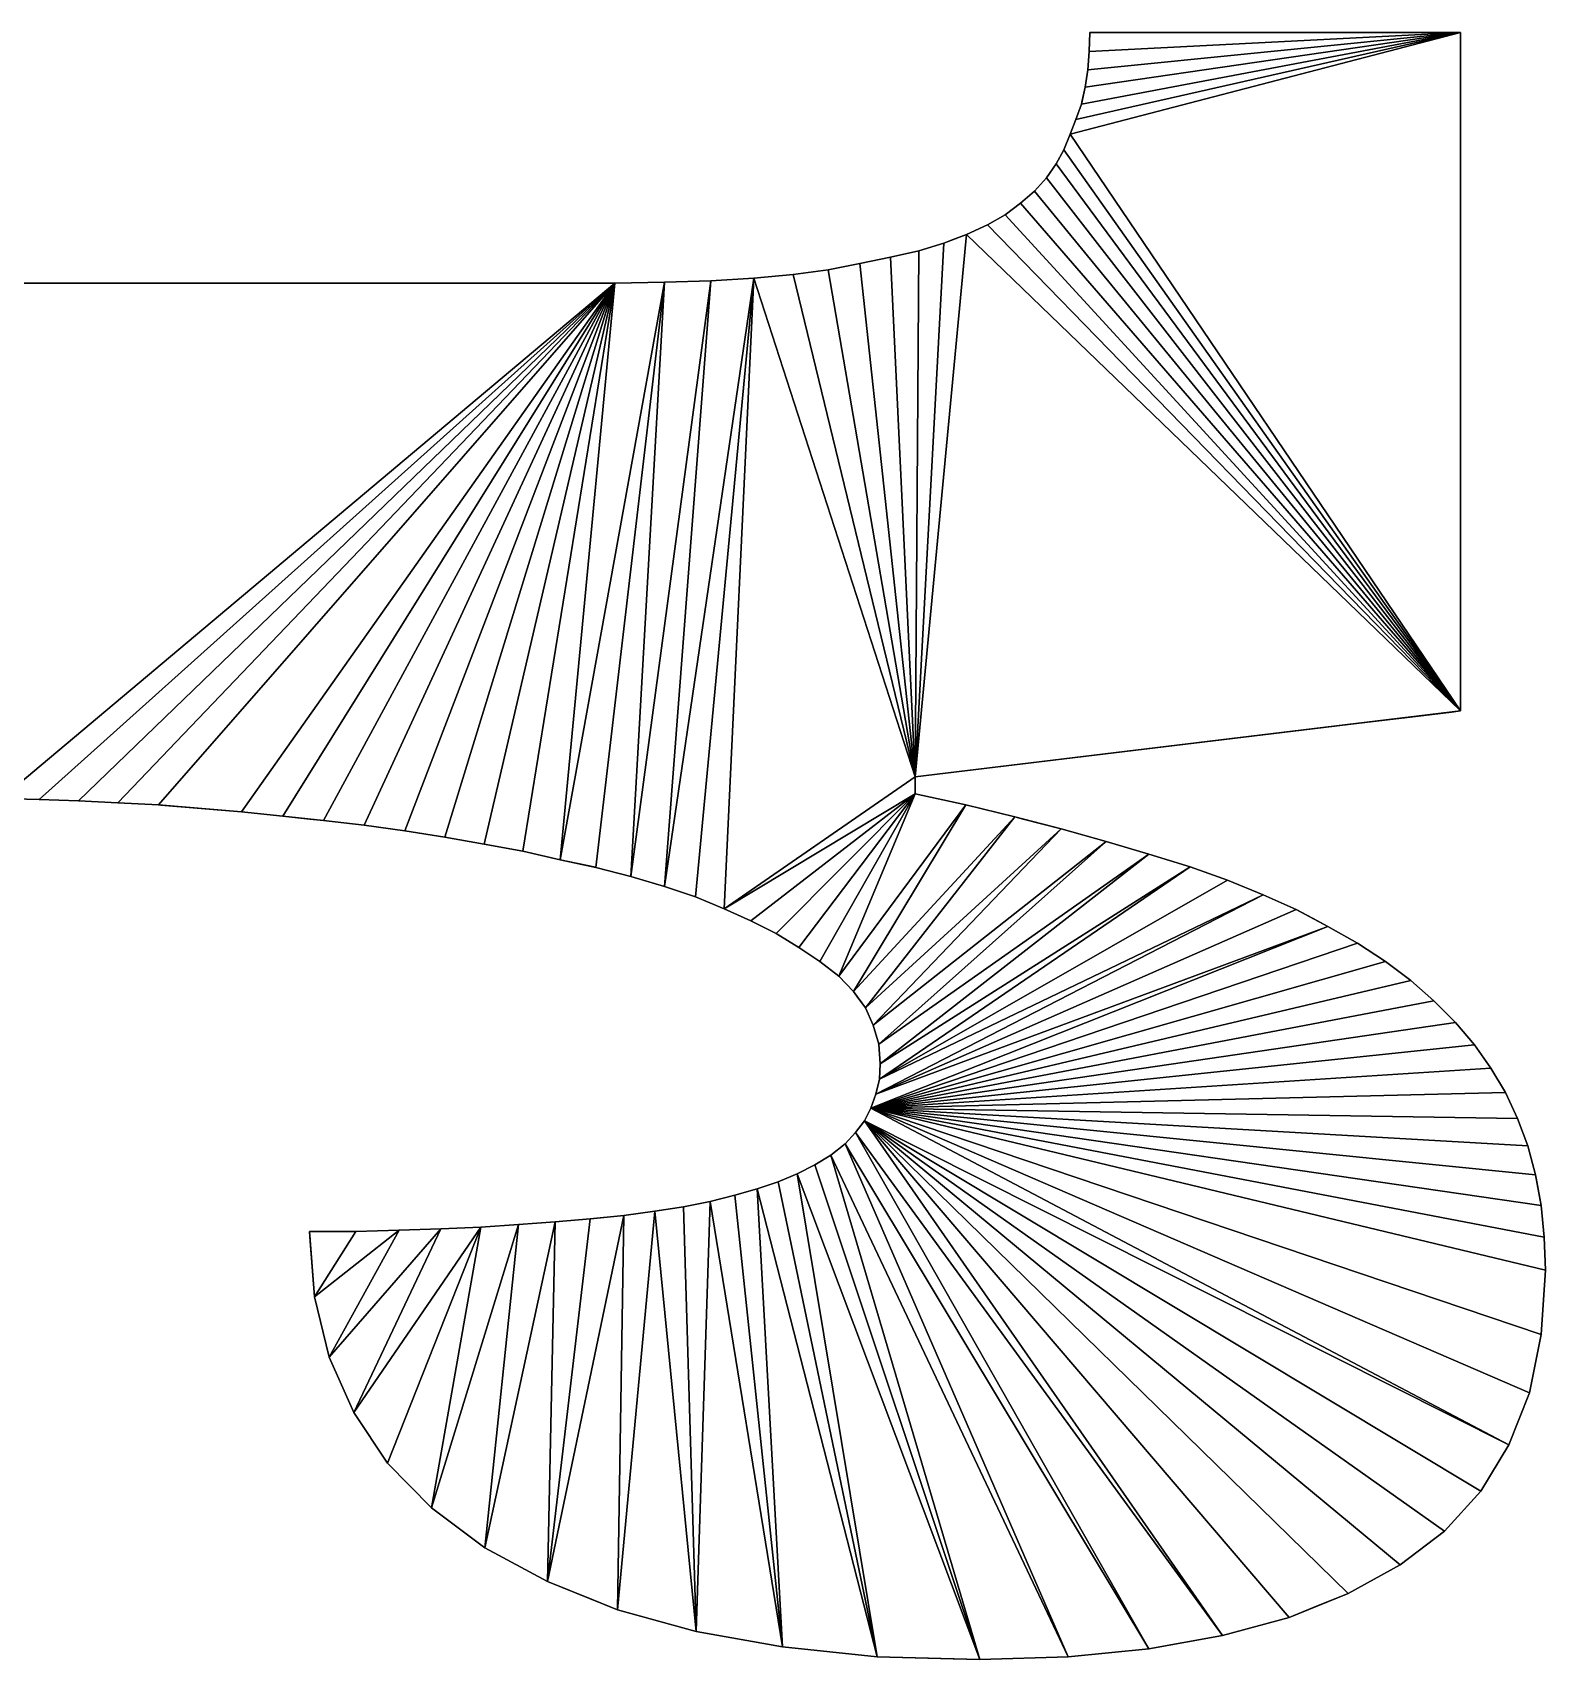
# Model space of a CAD drawing. Header units: inches. Extents: x 62 to 1153, y 3 to 780.
# Drawn here: x 408.739 to 410.895, y 219.787 to 222.106 of the extents above; entities that cross this region are included whole.
import ezdxf

# ---------------------------------------------------------------- set-up
doc = ezdxf.new("R2010")
doc.units = ezdxf.units.IN
doc.header["$MEASUREMENT"] = 0
doc.layers.add('ConstLine', color=6, linetype='Continuous')

msp = doc.modelspace()

# ---------------------------------------------------------------- linework, layer by layer
at = {"layer": 'ConstLine'}
for points in [[(410.7739, 222.1056, 5), (410.2259, 221.9816, 5), (410.2179, 221.9606, 5)], [(410.7739, 222.1056, 5), (410.2179, 221.9606, 5), (410.7739, 221.1386, 5)], [(410.2339, 222.0036, 5), (410.2259, 221.9816, 5), (410.7739, 222.1056, 5)], [(410.2389, 222.0276, 5), (410.2339, 222.0036, 5), (410.7739, 222.1056, 5)], [(410.2429, 222.0526, 5), (410.2389, 222.0276, 5), (410.7739, 222.1056, 5)], [(410.2449, 222.0786, 5), (410.2429, 222.0526, 5), (410.7739, 222.1056, 5)], [(410.7739, 222.1056, 5), (410.2459, 222.1056, 5), (410.2449, 222.0786, 5)], [(410.2459, 222.1056, 4), (410.2449, 222.0786, 4), (410.2449, 222.0786, 5)], [(410.2459, 222.1056, 4), (410.2449, 222.0786, 5), (410.2459, 222.1056, 5)], [(410.7739, 222.1056, 4), (410.2459, 222.1056, 4), (410.2459, 222.1056, 5)], [(410.7739, 222.1056, 4), (410.2459, 222.1056, 5), (410.7739, 222.1056, 5)], [(410.7739, 222.1056, 5), (410.7739, 221.1386, 5), (410.7739, 221.1386, 4)], [(410.7739, 222.1056, 5), (410.7739, 221.1386, 4), (410.7739, 222.1056, 4)], [(410.2449, 222.0786, 4), (410.2429, 222.0526, 4), (410.2429, 222.0526, 5)], [(410.2449, 222.0786, 4), (410.2429, 222.0526, 5), (410.2449, 222.0786, 5)], [(410.2429, 222.0526, 4), (410.2389, 222.0276, 4), (410.2389, 222.0276, 5)], [(410.2429, 222.0526, 4), (410.2389, 222.0276, 5), (410.2429, 222.0526, 5)], [(410.2349, 222.0086, 4), (410.2339, 222.0036, 5), (410.2389, 222.0276, 5)], [(410.2389, 222.0276, 4), (410.2349, 222.0086, 4), (410.2389, 222.0276, 5)], [(410.2339, 222.0036, 4), (410.2259, 221.9816, 4), (410.2259, 221.9816, 5)], [(410.2339, 222.0036, 4), (410.2259, 221.9816, 5), (410.2339, 222.0036, 5)], [(410.2349, 222.0086, 4), (410.2339, 222.0036, 4), (410.2339, 222.0036, 5)], [(410.2259, 221.9816, 4), (410.2179, 221.9606, 4), (410.2179, 221.9606, 5)], [(410.2259, 221.9816, 4), (410.2179, 221.9606, 5), (410.2259, 221.9816, 5)], [(410.2089, 221.9386, 5), (410.7739, 221.1386, 5), (410.2179, 221.9606, 5)], [(410.2179, 221.9606, 4), (410.2089, 221.9386, 4), (410.2089, 221.9386, 5)], [(410.2179, 221.9606, 4), (410.2089, 221.9386, 5), (410.2179, 221.9606, 5)], [(410.2089, 221.9386, 5), (410.1979, 221.9186, 5), (410.7739, 221.1386, 5)], [(410.2089, 221.9386, 4), (410.1979, 221.9186, 4), (410.1979, 221.9186, 5)], [(410.2089, 221.9386, 4), (410.1979, 221.9186, 5), (410.2089, 221.9386, 5)], [(410.1979, 221.9186, 5), (410.1839, 221.8986, 5), (410.7739, 221.1386, 5)], [(410.1979, 221.9186, 4), (410.1839, 221.8986, 4), (410.1839, 221.8986, 5)], [(410.1979, 221.9186, 4), (410.1839, 221.8986, 5), (410.1979, 221.9186, 5)], [(410.1839, 221.8986, 5), (410.1669, 221.8796, 5), (410.7739, 221.1386, 5)], [(410.1839, 221.8986, 4), (410.1669, 221.8796, 4), (410.1669, 221.8796, 5)], [(410.1839, 221.8986, 4), (410.1669, 221.8796, 5), (410.1839, 221.8986, 5)], [(410.1469, 221.8626, 5), (410.1249, 221.8456, 5), (410.7739, 221.1386, 5)], [(410.1469, 221.8626, 4), (410.1249, 221.8456, 4), (410.1249, 221.8456, 5)], [(410.1469, 221.8626, 4), (410.1249, 221.8456, 5), (410.1469, 221.8626, 5)], [(410.1669, 221.8796, 5), (410.1469, 221.8626, 5), (410.7739, 221.1386, 5)], [(410.1669, 221.8796, 4), (410.1469, 221.8626, 4), (410.1469, 221.8626, 5)], [(410.1669, 221.8796, 4), (410.1469, 221.8626, 5), (410.1669, 221.8796, 5)], [(410.1249, 221.8456, 5), (410.0999, 221.8316, 5), (410.7739, 221.1386, 5)], [(410.1249, 221.8456, 4), (410.0999, 221.8316, 4), (410.0999, 221.8316, 5)], [(410.1249, 221.8456, 4), (410.0999, 221.8316, 5), (410.1249, 221.8456, 5)], [(409.9969, 221.0446, 5), (410.7739, 221.1386, 5), (410.0699, 221.8176, 5)], [(410.0699, 221.8176, 5), (410.0379, 221.8056, 5), (409.9969, 221.0446, 5)], [(410.0509, 221.8105, 4), (410.0379, 221.8056, 5), (410.0699, 221.8176, 5)], [(410.0699, 221.8176, 4), (410.0509, 221.8105, 4), (410.0699, 221.8176, 5)], [(410.0999, 221.8316, 5), (410.0699, 221.8176, 5), (410.7739, 221.1386, 5)], [(410.0999, 221.8316, 4), (410.0699, 221.8176, 4), (410.0699, 221.8176, 5)], [(410.0999, 221.8316, 4), (410.0699, 221.8176, 5), (410.0999, 221.8316, 5)], [(410.0019, 221.7946, 5), (409.9619, 221.7856, 5), (409.9969, 221.0446, 5)], [(410.0019, 221.7946, 4), (409.9619, 221.7856, 4), (409.9619, 221.7856, 5)], [(410.0019, 221.7946, 4), (409.9619, 221.7856, 5), (410.0019, 221.7946, 5)], [(410.0379, 221.8056, 5), (410.0019, 221.7946, 5), (409.9969, 221.0446, 5)], [(410.0379, 221.8056, 4), (410.0019, 221.7946, 4), (410.0019, 221.7946, 5)], [(410.0379, 221.8056, 4), (410.0019, 221.7946, 5), (410.0379, 221.8056, 5)], [(410.0509, 221.8105, 4), (410.0379, 221.8056, 4), (410.0379, 221.8056, 5)], [(409.8729, 221.7676, 5), (409.8229, 221.7606, 5), (409.9969, 221.0446, 5)], [(409.8729, 221.7676, 4), (409.8229, 221.7606, 4), (409.8229, 221.7606, 5)], [(409.8729, 221.7676, 4), (409.8229, 221.7606, 5), (409.8729, 221.7676, 5)], [(409.9179, 221.7766, 5), (409.8729, 221.7676, 5), (409.9969, 221.0446, 5)], [(409.9179, 221.7766, 4), (409.8729, 221.7676, 4), (409.8729, 221.7676, 5)], [(409.9179, 221.7766, 4), (409.8729, 221.7676, 5), (409.9179, 221.7766, 5)], [(409.9619, 221.7856, 5), (409.9179, 221.7766, 5), (409.9969, 221.0446, 5)], [(409.9619, 221.7856, 4), (409.9179, 221.7766, 4), (409.9179, 221.7766, 5)], [(409.9619, 221.7856, 4), (409.9179, 221.7766, 5), (409.9619, 221.7856, 5)], [(406.7039, 221.7486, 5), (408.6949, 221.0136, 5), (409.5689, 221.7486, 5)], [(409.5689, 221.7486, 4), (406.7039, 221.7486, 5), (409.5689, 221.7486, 5)], [(409.5689, 221.7486, 4), (406.7039, 221.7486, 4), (406.7039, 221.7486, 5)], [(408.6949, 221.0136, 5), (408.7489, 221.0126, 5), (409.5689, 221.7486, 5)], [(408.7489, 221.0126, 5), (408.8049, 221.0106, 5), (409.5689, 221.7486, 5)], [(408.8049, 221.0106, 5), (408.8609, 221.0076, 5), (409.5689, 221.7486, 5)], [(408.8609, 221.0076, 5), (408.9189, 221.0046, 5), (409.5689, 221.7486, 5)], [(408.9189, 221.0046, 5), (409.0369, 220.9946, 5), (409.5689, 221.7486, 5)], [(409.0369, 220.9946, 5), (409.0959, 220.9886, 5), (409.5689, 221.7486, 5)], [(409.0959, 220.9886, 5), (409.1539, 220.9826, 5), (409.5689, 221.7486, 5)], [(409.1539, 220.9826, 5), (409.2119, 220.9756, 5), (409.5689, 221.7486, 5)], [(409.2119, 220.9756, 5), (409.2699, 220.9676, 5), (409.5689, 221.7486, 5)], [(409.2699, 220.9676, 5), (409.3269, 220.9586, 5), (409.5689, 221.7486, 5)], [(409.3269, 220.9586, 5), (409.3829, 220.9486, 5), (409.5689, 221.7486, 5)], [(409.3829, 220.9486, 5), (409.4379, 220.9386, 5), (409.5689, 221.7486, 5)], [(409.4379, 220.9386, 5), (409.4909, 220.9266, 5), (409.5689, 221.7486, 5)], [(409.4909, 220.9266, 5), (409.5419, 220.9156, 5), (409.6399, 221.7496, 5)], [(409.6399, 221.7496, 5), (409.5689, 221.7486, 5), (409.4909, 220.9266, 5)], [(409.5419, 220.9156, 5), (409.5919, 220.9026, 5), (409.6399, 221.7496, 5)], [(409.6399, 221.7496, 4), (409.5689, 221.7486, 4), (409.5689, 221.7486, 5)], [(409.6399, 221.7496, 4), (409.5689, 221.7486, 5), (409.6399, 221.7496, 5)], [(409.5919, 220.9026, 5), (409.6399, 220.8886, 5), (409.7059, 221.7516, 5)], [(409.7059, 221.7516, 5), (409.6399, 221.7496, 5), (409.5919, 220.9026, 5)], [(409.6399, 220.8886, 5), (409.6839, 220.8736, 5), (409.7669, 221.7556, 5)], [(409.7669, 221.7556, 5), (409.7059, 221.7516, 5), (409.6399, 220.8886, 5)], [(409.7059, 221.7516, 4), (409.6399, 221.7496, 4), (409.6399, 221.7496, 5)], [(409.7059, 221.7516, 4), (409.6399, 221.7496, 5), (409.7059, 221.7516, 5)], [(409.6839, 220.8736, 5), (409.7249, 220.8566, 5), (409.7669, 221.7556, 5)], [(409.7669, 221.7556, 4), (409.7059, 221.7516, 4), (409.7059, 221.7516, 5)], [(409.7669, 221.7556, 4), (409.7059, 221.7516, 5), (409.7669, 221.7556, 5)], [(409.9969, 221.0446, 5), (409.7669, 221.7556, 5), (409.7249, 220.8566, 5)], [(409.8229, 221.7606, 5), (409.7669, 221.7556, 5), (409.9969, 221.0446, 5)], [(409.8229, 221.7606, 4), (409.7669, 221.7556, 4), (409.7669, 221.7556, 5)], [(409.8229, 221.7606, 4), (409.7669, 221.7556, 5), (409.8229, 221.7606, 5)], [(409.9969, 221.0446, 5), (410.5629, 221.1131, 4), (410.7739, 221.1386, 5)], [(410.5977, 221.1173, 4), (410.7739, 221.1386, 5), (410.5629, 221.1131, 4)], [(410.7739, 221.1386, 5), (410.5977, 221.1173, 4), (410.6377, 221.1222, 4)], [(410.6377, 221.1222, 4), (410.7057, 221.1304, 4), (410.7739, 221.1386, 5)], [(410.7057, 221.1304, 4), (410.761, 221.1371, 4), (410.7739, 221.1386, 5)], [(410.7739, 221.1386, 4), (410.7739, 221.1386, 5), (410.761, 221.1371, 4)], [(409.9969, 221.0446, 4), (410.5629, 221.1131, 4), (409.9969, 221.0446, 5)], [(409.9969, 221.0206, 5), (409.9969, 221.0446, 5), (409.7249, 220.8566, 5)], [(409.9969, 221.0446, 4), (409.9969, 221.0446, 5), (409.9969, 221.0206, 4)], [(409.9969, 221.0446, 5), (409.9969, 221.0206, 5), (409.9969, 221.0206, 4)], [(408.7489, 221.0126, 4), (408.7489, 221.0126, 5), (408.6949, 221.0136, 5)], [(408.7489, 221.0126, 4), (408.6949, 221.0136, 5), (408.6949, 221.0136, 4)], [(408.8049, 221.0106, 4), (408.8049, 221.0106, 5), (408.7489, 221.0126, 5)], [(408.8049, 221.0106, 4), (408.7489, 221.0126, 5), (408.7489, 221.0126, 4)], [(408.8609, 221.0076, 4), (408.8609, 221.0076, 5), (408.8049, 221.0106, 5)], [(408.8609, 221.0076, 4), (408.8049, 221.0106, 5), (408.8049, 221.0106, 4)], [(408.9189, 221.0046, 4), (408.9189, 221.0046, 5), (408.8609, 221.0076, 5)], [(408.9189, 221.0046, 4), (408.8609, 221.0076, 5), (408.8609, 221.0076, 4)], [(408.9189, 221.0046, 4), (408.9223, 221.0043, 4), (408.9189, 221.0046, 5)], [(409.0369, 220.9946, 5), (408.9189, 221.0046, 5), (408.9223, 221.0043, 4)], [(409.0369, 220.9946, 4), (409.0369, 220.9946, 5), (408.9223, 221.0043, 4)], [(409.7249, 220.8566, 5), (409.7629, 220.8396, 5), (409.9969, 221.0206, 5)], [(409.7629, 220.8396, 5), (409.7989, 220.8216, 5), (409.9969, 221.0206, 5)], [(409.7989, 220.8216, 5), (409.8309, 220.8016, 5), (409.9969, 221.0206, 5)], [(409.8309, 220.8016, 5), (409.8609, 220.7816, 5), (409.9969, 221.0206, 5)], [(409.8609, 220.7816, 5), (409.8879, 220.7606, 5), (409.9969, 221.0206, 5)], [(410.0689, 221.0046, 5), (409.9969, 221.0206, 5), (409.8879, 220.7606, 5)], [(409.8879, 220.7606, 5), (409.9089, 220.7386, 5), (410.0689, 221.0046, 5)], [(410.1389, 220.9876, 5), (410.0689, 221.0046, 5), (409.9089, 220.7386, 5)], [(410.0689, 221.0046, 4), (409.9969, 221.0206, 4), (409.9969, 221.0206, 5)], [(410.0689, 221.0046, 4), (409.9969, 221.0206, 5), (410.0689, 221.0046, 5)], [(410.1389, 220.9876, 4), (410.0689, 221.0046, 4), (410.0689, 221.0046, 5)], [(410.1389, 220.9876, 4), (410.0689, 221.0046, 5), (410.1389, 220.9876, 5)], [(409.0959, 220.9886, 4), (409.0959, 220.9886, 5), (409.0369, 220.9946, 5)], [(409.0959, 220.9886, 4), (409.0369, 220.9946, 5), (409.0369, 220.9946, 4)], [(409.0959, 220.9886, 5), (409.0959, 220.9886, 4), (409.1345, 220.9846, 4)], [(409.0959, 220.9886, 5), (409.1345, 220.9846, 4), (409.1539, 220.9826, 5)], [(409.1539, 220.9826, 4), (409.1539, 220.9826, 5), (409.1345, 220.9846, 4)], [(409.2119, 220.9756, 4), (409.2119, 220.9756, 5), (409.1539, 220.9826, 5)], [(409.2119, 220.9756, 4), (409.1539, 220.9826, 5), (409.1539, 220.9826, 4)], [(409.9089, 220.7386, 5), (409.9259, 220.7156, 5), (410.1389, 220.9876, 5)], [(410.2049, 220.9706, 5), (410.1389, 220.9876, 5), (409.9259, 220.7156, 5)], [(410.1505, 220.9846, 4), (410.1389, 220.9876, 4), (410.1389, 220.9876, 5)], [(410.1389, 220.9876, 5), (410.2049, 220.9706, 5), (410.1505, 220.9846, 4)], [(410.2049, 220.9706, 4), (410.1505, 220.9846, 4), (410.2049, 220.9706, 5)], [(409.2699, 220.9676, 4), (409.2699, 220.9676, 5), (409.2119, 220.9756, 5)], [(409.2699, 220.9676, 4), (409.2119, 220.9756, 5), (409.2119, 220.9756, 4)], [(409.3269, 220.9586, 4), (409.3269, 220.9586, 5), (409.2699, 220.9676, 5)], [(409.3269, 220.9586, 4), (409.2699, 220.9676, 5), (409.2699, 220.9676, 4)], [(409.3829, 220.9486, 4), (409.3829, 220.9486, 5), (409.3269, 220.9586, 5)], [(409.3829, 220.9486, 4), (409.3269, 220.9586, 5), (409.3269, 220.9586, 4)], [(409.9259, 220.7156, 5), (409.9369, 220.6906, 5), (410.2049, 220.9706, 5)], [(410.2689, 220.9526, 5), (410.2049, 220.9706, 5), (409.9369, 220.6906, 5)], [(410.2689, 220.9526, 4), (410.2049, 220.9706, 4), (410.2049, 220.9706, 5)], [(410.2689, 220.9526, 4), (410.2049, 220.9706, 5), (410.2689, 220.9526, 5)], [(409.4379, 220.9386, 4), (409.4379, 220.9386, 5), (409.3829, 220.9486, 5)], [(409.4379, 220.9386, 4), (409.3829, 220.9486, 5), (409.3829, 220.9486, 4)], [(409.4909, 220.9266, 4), (409.4909, 220.9266, 5), (409.4379, 220.9386, 5)], [(409.4909, 220.9266, 4), (409.4379, 220.9386, 5), (409.4379, 220.9386, 4)], [(409.9369, 220.6906, 5), (409.9449, 220.6636, 5), (410.2689, 220.9526, 5)], [(410.3299, 220.9346, 5), (410.2689, 220.9526, 5), (409.9449, 220.6636, 5)], [(409.9449, 220.6636, 5), (409.9469, 220.6356, 5), (410.3299, 220.9346, 5)], [(410.3889, 220.9166, 5), (410.3299, 220.9346, 5), (409.9469, 220.6356, 5)], [(410.3299, 220.9346, 4), (410.2689, 220.9526, 4), (410.2689, 220.9526, 5)], [(410.3299, 220.9346, 4), (410.2689, 220.9526, 5), (410.3299, 220.9346, 5)], [(410.3889, 220.9166, 4), (410.3299, 220.9346, 4), (410.3299, 220.9346, 5)], [(410.3889, 220.9166, 4), (410.3299, 220.9346, 5), (410.3889, 220.9166, 5)], [(409.4909, 220.9266, 4), (409.5389, 220.9163, 4), (409.4909, 220.9266, 5)], [(409.4909, 220.9266, 5), (409.5389, 220.9163, 4), (409.5419, 220.9156, 5)], [(409.5419, 220.9156, 4), (409.5419, 220.9156, 5), (409.5389, 220.9163, 4)], [(409.5419, 220.9156, 5), (409.5419, 220.9156, 4), (409.5919, 220.9026, 5)], [(409.5919, 220.9026, 4), (409.5919, 220.9026, 5), (409.5419, 220.9156, 4)], [(410.4419, 220.8976, 5), (410.3889, 220.9166, 5), (409.9459, 220.6136, 5)], [(409.9469, 220.6356, 5), (409.9459, 220.6136, 5), (410.3889, 220.9166, 5)], [(410.4419, 220.8976, 4), (410.3889, 220.9166, 4), (410.3889, 220.9166, 5)], [(410.4419, 220.8976, 4), (410.3889, 220.9166, 5), (410.4419, 220.8976, 5)], [(409.6399, 220.8886, 4), (409.6399, 220.8886, 5), (409.5919, 220.9026, 5)], [(409.6399, 220.8886, 4), (409.5919, 220.9026, 5), (409.5919, 220.9026, 4)], [(409.6399, 220.8886, 4), (409.6839, 220.8736, 4), (409.6399, 220.8886, 5)], [(409.6839, 220.8736, 5), (409.6399, 220.8886, 5), (409.6839, 220.8736, 4)], [(410.4929, 220.8766, 5), (410.4419, 220.8976, 5), (409.9459, 220.6136, 5)], [(410.4929, 220.8766, 4), (410.4419, 220.8976, 4), (410.4419, 220.8976, 5)], [(410.4929, 220.8766, 4), (410.4419, 220.8976, 5), (410.4929, 220.8766, 5)], [(409.6839, 220.8736, 5), (409.6839, 220.8736, 4), (409.7249, 220.8566, 5)], [(409.7249, 220.8566, 4), (409.7249, 220.8566, 5), (409.6839, 220.8736, 4)], [(410.5399, 220.8556, 5), (410.4929, 220.8766, 5), (409.9409, 220.5926, 5)], [(409.9459, 220.6136, 5), (409.9409, 220.5926, 5), (410.4929, 220.8766, 5)], [(410.5399, 220.8556, 4), (410.4929, 220.8766, 4), (410.4929, 220.8766, 5)], [(410.5399, 220.8556, 4), (410.4929, 220.8766, 5), (410.5399, 220.8556, 5)], [(409.7629, 220.8396, 4), (409.7629, 220.8396, 5), (409.7249, 220.8566, 4)], [(409.7629, 220.8396, 5), (409.7249, 220.8566, 5), (409.7249, 220.8566, 4)], [(409.7629, 220.8396, 5), (409.7629, 220.8396, 4), (409.7989, 220.8216, 4)], [(409.7989, 220.8216, 4), (409.7989, 220.8216, 5), (409.7629, 220.8396, 5)], [(410.5849, 220.8316, 5), (410.5399, 220.8556, 5), (409.9409, 220.5926, 5)], [(410.5399, 220.8556, 5), (410.5849, 220.8316, 5), (410.5629, 220.8434, 4)], [(410.5629, 220.8434, 4), (410.5399, 220.8556, 4), (410.5399, 220.8556, 5)], [(410.5849, 220.8316, 4), (410.5629, 220.8434, 4), (410.5849, 220.8316, 5)], [(409.7989, 220.8216, 4), (409.8309, 220.8016, 4), (409.7989, 220.8216, 5)], [(409.8309, 220.8016, 5), (409.7989, 220.8216, 5), (409.8309, 220.8016, 4)], [(410.6269, 220.8076, 5), (410.5849, 220.8316, 5), (409.9339, 220.5726, 5)], [(409.9409, 220.5926, 5), (409.9339, 220.5726, 5), (410.5849, 220.8316, 5)], [(410.6269, 220.8076, 4), (410.5849, 220.8316, 4), (410.5849, 220.8316, 5)], [(410.6269, 220.8076, 4), (410.5849, 220.8316, 5), (410.6269, 220.8076, 5)], [(409.8309, 220.8016, 5), (409.8309, 220.8016, 4), (409.8609, 220.7816, 5)], [(409.8609, 220.7816, 4), (409.8609, 220.7816, 5), (409.8309, 220.8016, 4)], [(410.6669, 220.7816, 5), (410.6269, 220.8076, 5), (409.9339, 220.5726, 5)], [(410.6669, 220.7816, 4), (410.6269, 220.8076, 4), (410.6269, 220.8076, 5)], [(410.6669, 220.7816, 4), (410.6269, 220.8076, 5), (410.6669, 220.7816, 5)], [(409.8609, 220.7816, 5), (409.8609, 220.7816, 4), (409.8879, 220.7606, 5)], [(409.8879, 220.7606, 4), (409.8879, 220.7606, 5), (409.8609, 220.7816, 4)], [(410.7029, 220.7546, 5), (410.6669, 220.7816, 5), (409.9339, 220.5726, 5)], [(410.7029, 220.7546, 4), (410.6669, 220.7816, 4), (410.6669, 220.7816, 5)], [(410.7029, 220.7546, 4), (410.6669, 220.7816, 5), (410.7029, 220.7546, 5)], [(409.8879, 220.7606, 5), (409.8879, 220.7606, 4), (409.9089, 220.7386, 5)], [(409.9089, 220.7386, 4), (409.9089, 220.7386, 5), (409.8879, 220.7606, 4)], [(410.7359, 220.7256, 5), (410.7029, 220.7546, 5), (409.9339, 220.5726, 5)], [(410.7359, 220.7256, 4), (410.7029, 220.7546, 4), (410.7029, 220.7546, 5)], [(410.7359, 220.7256, 4), (410.7029, 220.7546, 5), (410.7359, 220.7256, 5)], [(409.9089, 220.7386, 5), (409.9162, 220.7286, 4), (409.9259, 220.7156, 5)], [(409.9089, 220.7386, 4), (409.9162, 220.7286, 4), (409.9089, 220.7386, 5)], [(409.9259, 220.7156, 4), (409.9259, 220.7156, 5), (409.9162, 220.7286, 4)], [(410.7669, 220.6946, 5), (410.7359, 220.7256, 5), (409.9339, 220.5726, 5)], [(410.7359, 220.7256, 4), (410.7359, 220.7256, 5), (410.7669, 220.6946, 5)], [(410.7359, 220.7256, 4), (410.7669, 220.6946, 5), (410.7669, 220.6946, 4)], [(409.9369, 220.6906, 5), (409.9259, 220.7156, 5), (409.9369, 220.6906, 4)], [(409.9259, 220.7156, 4), (409.9369, 220.6906, 4), (409.9259, 220.7156, 5)], [(410.7939, 220.6626, 5), (410.7669, 220.6946, 5), (409.9339, 220.5726, 5)], [(409.9369, 220.6906, 5), (409.9369, 220.6906, 4), (409.9449, 220.6636, 5)], [(409.9449, 220.6636, 4), (409.9449, 220.6636, 5), (409.9369, 220.6906, 4)], [(410.7669, 220.6946, 4), (410.7669, 220.6946, 5), (410.7939, 220.6626, 5)], [(410.7669, 220.6946, 4), (410.7939, 220.6626, 5), (410.7939, 220.6626, 4)], [(410.8169, 220.6296, 5), (410.7939, 220.6626, 5), (409.9339, 220.5726, 5)], [(409.9449, 220.6636, 4), (409.9469, 220.6356, 4), (409.9469, 220.6356, 5)], [(409.9449, 220.6636, 4), (409.9469, 220.6356, 5), (409.9449, 220.6636, 5)], [(410.7939, 220.6626, 4), (410.7939, 220.6626, 5), (410.8169, 220.6296, 5)], [(410.7939, 220.6626, 4), (410.8169, 220.6296, 5), (410.8169, 220.6296, 4)], [(409.9469, 220.6356, 4), (409.9459, 220.6136, 4), (409.9469, 220.6356, 5)], [(409.9459, 220.6136, 4), (409.9459, 220.6136, 5), (409.9469, 220.6356, 5)], [(410.8379, 220.5946, 5), (410.8169, 220.6296, 5), (409.9339, 220.5726, 5)], [(409.9459, 220.6136, 4), (409.9409, 220.5926, 4), (409.9409, 220.5926, 5)], [(409.9459, 220.6136, 4), (409.9409, 220.5926, 5), (409.9459, 220.6136, 5)], [(410.8169, 220.6296, 4), (410.8169, 220.6296, 5), (410.8379, 220.5946, 5)], [(410.8169, 220.6296, 4), (410.8379, 220.5946, 5), (410.8379, 220.5946, 4)], [(410.8549, 220.5576, 5), (410.8379, 220.5946, 5), (409.9339, 220.5726, 5)], [(409.9409, 220.5926, 5), (409.9339, 220.5726, 4), (409.9339, 220.5726, 5)], [(409.9409, 220.5926, 4), (409.9339, 220.5726, 4), (409.9409, 220.5926, 5)], [(410.8379, 220.5946, 4), (410.8379, 220.5946, 5), (410.8549, 220.5576, 5)], [(410.8379, 220.5946, 4), (410.8549, 220.5576, 5), (410.8549, 220.5576, 4)], [(409.9339, 220.5726, 4), (409.9249, 220.5546, 4), (409.9339, 220.5726, 5)], [(409.9249, 220.5546, 5), (410.8429, 220.0926, 5), (409.9339, 220.5726, 5)], [(409.9339, 220.5726, 5), (409.9249, 220.5546, 4), (409.9249, 220.5546, 5)], [(410.8719, 220.1666, 5), (409.9339, 220.5726, 5), (410.8429, 220.0926, 5)], [(410.8889, 220.2496, 5), (409.9339, 220.5726, 5), (410.8719, 220.1666, 5)], [(410.8699, 220.5186, 5), (410.8549, 220.5576, 5), (409.9339, 220.5726, 5)], [(410.8929, 220.3886, 5), (409.9339, 220.5726, 5), (410.8949, 220.3416, 5)], [(410.8889, 220.4336, 5), (410.8809, 220.4776, 5), (409.9339, 220.5726, 5)], [(410.8809, 220.4776, 5), (410.8699, 220.5186, 5), (409.9339, 220.5726, 5)], [(410.8889, 220.4336, 5), (409.9339, 220.5726, 5), (410.8929, 220.3886, 5)], [(410.8949, 220.3416, 5), (409.9339, 220.5726, 5), (410.8889, 220.2496, 5)], [(409.9119, 220.5376, 4), (409.8969, 220.5216, 4), (409.8969, 220.5216, 5)], [(409.8969, 220.5216, 5), (410.3299, 219.8016, 5), (409.9119, 220.5376, 5)], [(409.9119, 220.5376, 4), (409.8969, 220.5216, 5), (409.9119, 220.5376, 5)], [(409.9119, 220.5376, 5), (410.4349, 219.8206, 5), (409.9249, 220.5546, 5)], [(409.9249, 220.5546, 5), (409.9249, 220.5546, 4), (409.9119, 220.5376, 5)], [(409.9119, 220.5376, 4), (409.9119, 220.5376, 5), (409.9249, 220.5546, 4)], [(410.4349, 219.8206, 5), (409.9119, 220.5376, 5), (410.3299, 219.8016, 5)], [(410.8429, 220.0926, 5), (409.9249, 220.5546, 5), (410.8029, 220.0266, 5)], [(410.7509, 219.9696, 5), (410.8029, 220.0266, 5), (409.9249, 220.5546, 5)], [(410.6879, 219.9216, 5), (410.7509, 219.9696, 5), (409.9249, 220.5546, 5)], [(410.5299, 219.8466, 5), (409.9249, 220.5546, 5), (410.4349, 219.8206, 5)], [(410.6139, 219.8806, 5), (410.6879, 219.9216, 5), (409.9249, 220.5546, 5)], [(410.5299, 219.8466, 5), (410.6139, 219.8806, 5), (409.9249, 220.5546, 5)], [(410.8549, 220.5576, 4), (410.8549, 220.5576, 5), (410.8699, 220.5186, 5)], [(410.8549, 220.5576, 4), (410.8699, 220.5186, 5), (410.8699, 220.5186, 4)], [(409.8969, 220.5216, 5), (409.8769, 220.5056, 4), (409.8769, 220.5056, 5)], [(409.8969, 220.5216, 4), (409.8769, 220.5056, 4), (409.8969, 220.5216, 5)], [(409.8769, 220.5056, 5), (410.2149, 219.7906, 5), (409.8969, 220.5216, 5)], [(410.3299, 219.8016, 5), (409.8969, 220.5216, 5), (410.2149, 219.7906, 5)], [(410.8699, 220.5186, 4), (410.8699, 220.5186, 5), (410.8809, 220.4776, 5)], [(410.8699, 220.5186, 4), (410.8809, 220.4776, 5), (410.8809, 220.4776, 4)], [(409.8289, 220.4786, 5), (410.0889, 219.7866, 5), (409.8539, 220.4916, 5)], [(409.8539, 220.4916, 5), (409.8539, 220.4916, 4), (409.8289, 220.4786, 5)], [(409.8289, 220.4786, 4), (409.8289, 220.4786, 5), (409.8539, 220.4916, 4)], [(409.8769, 220.5056, 4), (409.8539, 220.4916, 4), (409.8769, 220.5056, 5)], [(409.8539, 220.4916, 5), (410.0889, 219.7866, 5), (409.8769, 220.5056, 5)], [(409.8769, 220.5056, 5), (409.8539, 220.4916, 4), (409.8539, 220.4916, 5)], [(410.2149, 219.7906, 5), (409.8769, 220.5056, 5), (410.0889, 219.7866, 5)], [(409.8019, 220.4676, 4), (409.7719, 220.4576, 4), (409.7719, 220.4576, 5)], [(409.8019, 220.4676, 4), (409.7719, 220.4576, 5), (409.8019, 220.4676, 5)], [(409.7719, 220.4576, 5), (409.9429, 219.7906, 5), (409.8019, 220.4676, 5)], [(409.8019, 220.4676, 5), (409.8289, 220.4786, 5), (409.8141, 220.4726, 4)], [(409.8019, 220.4676, 5), (409.9429, 219.7906, 5), (409.8289, 220.4786, 5)], [(409.8019, 220.4676, 4), (409.8019, 220.4676, 5), (409.8141, 220.4726, 4)], [(409.8289, 220.4786, 4), (409.8141, 220.4726, 4), (409.8289, 220.4786, 5)], [(410.0889, 219.7866, 5), (409.8289, 220.4786, 5), (409.9429, 219.7906, 5)], [(410.8889, 220.4336, 5), (410.8818, 220.4726, 4), (410.8809, 220.4776, 5)], [(410.8809, 220.4776, 4), (410.8809, 220.4776, 5), (410.8818, 220.4726, 4)], [(410.8889, 220.4336, 5), (410.8889, 220.4336, 4), (410.8818, 220.4726, 4)], [(409.7399, 220.4486, 4), (409.7049, 220.4396, 4), (409.7049, 220.4396, 5)], [(409.7399, 220.4486, 4), (409.7049, 220.4396, 5), (409.7399, 220.4486, 5)], [(409.7399, 220.4486, 5), (409.7049, 220.4396, 5), (409.8079, 219.8046, 5)], [(409.7719, 220.4576, 4), (409.7399, 220.4486, 4), (409.7399, 220.4486, 5)], [(409.7719, 220.4576, 4), (409.7399, 220.4486, 5), (409.7719, 220.4576, 5)], [(409.7399, 220.4486, 5), (409.8079, 219.8046, 5), (409.7719, 220.4576, 5)], [(409.9429, 219.7906, 5), (409.7719, 220.4576, 5), (409.8079, 219.8046, 5)], [(409.6259, 220.4256, 5), (409.5819, 220.4196, 5), (409.5729, 219.8576, 5)], [(409.5729, 219.8576, 5), (409.6849, 219.8266, 5), (409.6259, 220.4256, 5)], [(409.6259, 220.4256, 4), (409.5819, 220.4196, 4), (409.5819, 220.4196, 5)], [(409.6259, 220.4256, 4), (409.5819, 220.4196, 5), (409.6259, 220.4256, 5)], [(409.6669, 220.4316, 4), (409.6259, 220.4256, 4), (409.6259, 220.4256, 5)], [(409.6669, 220.4316, 4), (409.6259, 220.4256, 5), (409.6669, 220.4316, 5)], [(409.6669, 220.4316, 5), (409.6259, 220.4256, 5), (409.6849, 219.8266, 5)], [(409.7049, 220.4396, 4), (409.6669, 220.4316, 4), (409.6669, 220.4316, 5)], [(409.7049, 220.4396, 4), (409.6669, 220.4316, 5), (409.7049, 220.4396, 5)], [(409.7049, 220.4396, 5), (409.6669, 220.4316, 5), (409.6849, 219.8266, 5)], [(409.6849, 219.8266, 5), (409.8079, 219.8046, 5), (409.7049, 220.4396, 5)], [(410.8889, 220.4336, 4), (410.8889, 220.4336, 5), (410.8929, 220.3886, 5)], [(410.8889, 220.4336, 4), (410.8929, 220.3886, 5), (410.8929, 220.3886, 4)], [(409.2619, 220.3986, 5), (409.1999, 220.3966, 5), (409.1409, 220.3036, 5)], [(409.1409, 220.3036, 5), (409.1619, 220.2176, 5), (409.2619, 220.3986, 5)], [(409.3209, 220.4006, 5), (409.2619, 220.3986, 5), (409.1619, 220.2176, 5)], [(409.1619, 220.2176, 5), (409.1969, 220.1386, 5), (409.3209, 220.4006, 5)], [(409.3779, 220.4026, 5), (409.3209, 220.4006, 5), (409.1969, 220.1386, 5)], [(409.1969, 220.1386, 5), (409.2449, 220.0666, 5), (409.3779, 220.4026, 5)], [(409.2619, 220.3986, 4), (409.1999, 220.3966, 4), (409.1999, 220.3966, 5)], [(409.2619, 220.3986, 4), (409.1999, 220.3966, 5), (409.2619, 220.3986, 5)], [(409.2449, 220.0666, 5), (409.3079, 220.0026, 5), (409.3779, 220.4026, 5)], [(409.3209, 220.4006, 4), (409.2619, 220.3986, 4), (409.2619, 220.3986, 5)], [(409.3209, 220.4006, 4), (409.2619, 220.3986, 5), (409.3209, 220.4006, 5)], [(409.3079, 220.0026, 5), (409.3839, 219.9456, 5), (409.4319, 220.4066, 5)], [(409.4319, 220.4066, 5), (409.3779, 220.4026, 5), (409.3079, 220.0026, 5)], [(409.3779, 220.4026, 4), (409.3209, 220.4006, 4), (409.3209, 220.4006, 5)], [(409.3779, 220.4026, 4), (409.3209, 220.4006, 5), (409.3779, 220.4026, 5)], [(409.4319, 220.4066, 4), (409.3779, 220.4026, 4), (409.3779, 220.4026, 5)], [(409.4319, 220.4066, 4), (409.3779, 220.4026, 5), (409.4319, 220.4066, 5)], [(409.4839, 220.4106, 5), (409.4319, 220.4066, 5), (409.3839, 219.9456, 5)], [(409.3839, 219.9456, 5), (409.4729, 219.8976, 5), (409.4839, 220.4106, 5)], [(409.4839, 220.4106, 4), (409.4319, 220.4066, 4), (409.4319, 220.4066, 5)], [(409.4839, 220.4106, 4), (409.4319, 220.4066, 5), (409.4839, 220.4106, 5)], [(409.4729, 219.8976, 5), (409.5729, 219.8576, 5), (409.5819, 220.4196, 5)], [(409.5819, 220.4196, 5), (409.5339, 220.4146, 5), (409.4729, 219.8976, 5)], [(409.5339, 220.4146, 5), (409.4839, 220.4106, 5), (409.4729, 219.8976, 5)], [(409.5339, 220.4146, 4), (409.4839, 220.4106, 4), (409.4839, 220.4106, 5)], [(409.5339, 220.4146, 4), (409.4839, 220.4106, 5), (409.5339, 220.4146, 5)], [(409.5389, 220.4151, 4), (409.5339, 220.4146, 5), (409.5819, 220.4196, 5)], [(409.5389, 220.4151, 4), (409.5339, 220.4146, 4), (409.5339, 220.4146, 5)], [(409.5819, 220.4196, 4), (409.5389, 220.4151, 4), (409.5819, 220.4196, 5)], [(409.1999, 220.3966, 4), (409.1339, 220.3966, 4), (409.1339, 220.3966, 5)], [(409.1999, 220.3966, 4), (409.1339, 220.3966, 5), (409.1999, 220.3966, 5)], [(409.1339, 220.3966, 4), (409.134, 220.3945, 4), (409.1339, 220.3966, 5)], [(409.134, 220.3943, 4), (409.134, 220.3941, 4), (409.1339, 220.3966, 5)], [(409.134, 220.3945, 4), (409.134, 220.3943, 4), (409.1339, 220.3966, 5)], [(409.134, 220.3941, 4), (409.1348, 220.3846, 4), (409.1339, 220.3966, 5)], [(409.1348, 220.3846, 4), (409.1348, 220.3838, 4), (409.1339, 220.3966, 5)], [(409.1348, 220.3838, 4), (409.1349, 220.3827, 4), (409.1339, 220.3966, 5)], [(409.1409, 220.3036, 5), (409.1339, 220.3966, 5), (409.1349, 220.3827, 4)], [(409.1339, 220.3966, 5), (409.1409, 220.3036, 5), (409.1999, 220.3966, 5)], [(409.1349, 220.3827, 4), (409.1409, 220.3036, 4), (409.1409, 220.3036, 5)], [(410.8929, 220.3886, 4), (410.8929, 220.3886, 5), (410.8949, 220.3416, 5)], [(410.8929, 220.3886, 4), (410.8949, 220.3416, 5), (410.8949, 220.3416, 4)], [(410.8949, 220.3416, 4), (410.8949, 220.3416, 5), (410.8889, 220.2496, 5)], [(410.8949, 220.3416, 4), (410.8889, 220.2496, 5), (410.8889, 220.2496, 4)], [(409.1409, 220.3036, 4), (409.1619, 220.2176, 4), (409.1619, 220.2176, 5)], [(409.1409, 220.3036, 4), (409.1619, 220.2176, 5), (409.1409, 220.3036, 5)], [(410.8889, 220.2496, 4), (410.8889, 220.2496, 5), (410.8719, 220.1666, 5)], [(410.8889, 220.2496, 4), (410.8719, 220.1666, 5), (410.8719, 220.1666, 4)], [(409.1619, 220.2176, 4), (409.1969, 220.1386, 4), (409.1969, 220.1386, 5)], [(409.1619, 220.2176, 4), (409.1969, 220.1386, 5), (409.1619, 220.2176, 5)], [(410.8719, 220.1666, 4), (410.8719, 220.1666, 5), (410.8429, 220.0926, 5)], [(410.8719, 220.1666, 4), (410.8429, 220.0926, 5), (410.8429, 220.0926, 4)], [(409.1969, 220.1386, 4), (409.2449, 220.0666, 4), (409.2449, 220.0666, 5)], [(409.1969, 220.1386, 4), (409.2449, 220.0666, 5), (409.1969, 220.1386, 5)], [(410.8429, 220.0926, 4), (410.8429, 220.0926, 5), (410.8029, 220.0266, 5)], [(410.8429, 220.0926, 4), (410.8029, 220.0266, 5), (410.8029, 220.0266, 4)], [(409.2449, 220.0666, 4), (409.3079, 220.0026, 4), (409.3079, 220.0026, 5)], [(409.2449, 220.0666, 4), (409.3079, 220.0026, 5), (409.2449, 220.0666, 5)], [(410.8029, 220.0266, 4), (410.8029, 220.0266, 5), (410.7509, 219.9696, 5)], [(410.8029, 220.0266, 4), (410.7509, 219.9696, 5), (410.7509, 219.9696, 4)], [(409.3839, 219.9456, 4), (409.3839, 219.9456, 5), (409.3079, 220.0026, 5)], [(409.3839, 219.9456, 4), (409.3079, 220.0026, 5), (409.3079, 220.0026, 4)], [(410.7509, 219.9696, 4), (410.7509, 219.9696, 5), (410.6879, 219.9216, 5)], [(410.7509, 219.9696, 4), (410.6879, 219.9216, 5), (410.6879, 219.9216, 4)], [(409.4729, 219.8976, 4), (409.4729, 219.8976, 5), (409.3839, 219.9456, 5)], [(409.4729, 219.8976, 4), (409.3839, 219.9456, 5), (409.3839, 219.9456, 4)], [(410.6879, 219.9216, 4), (410.6879, 219.9216, 5), (410.6139, 219.8806, 5)], [(410.6879, 219.9216, 4), (410.6139, 219.8806, 5), (410.6139, 219.8806, 4)], [(409.4729, 219.8976, 4), (409.5389, 219.8712, 4), (409.4729, 219.8976, 5)], [(409.5729, 219.8576, 5), (409.4729, 219.8976, 5), (409.5389, 219.8712, 4)], [(409.5729, 219.8576, 4), (409.5729, 219.8576, 5), (409.5389, 219.8712, 4)], [(410.6139, 219.8806, 5), (410.5299, 219.8466, 5), (410.5629, 219.86, 4)], [(410.6139, 219.8806, 4), (410.6139, 219.8806, 5), (410.5629, 219.86, 4)], [(409.6849, 219.8266, 4), (409.6849, 219.8266, 5), (409.5729, 219.8576, 5)], [(409.6849, 219.8266, 4), (409.5729, 219.8576, 5), (409.5729, 219.8576, 4)], [(410.5299, 219.8466, 4), (410.5299, 219.8466, 5), (410.4349, 219.8206, 5)], [(410.5299, 219.8466, 4), (410.4349, 219.8206, 5), (410.4349, 219.8206, 4)], [(410.5299, 219.8466, 4), (410.5629, 219.86, 4), (410.5299, 219.8466, 5)], [(409.8079, 219.8046, 4), (409.8079, 219.8046, 5), (409.6849, 219.8266, 5)], [(409.8079, 219.8046, 4), (409.6849, 219.8266, 5), (409.6849, 219.8266, 4)], [(410.4349, 219.8206, 4), (410.4349, 219.8206, 5), (410.3299, 219.8016, 5)], [(410.4349, 219.8206, 4), (410.3299, 219.8016, 5), (410.3299, 219.8016, 4)], [(409.9429, 219.7906, 4), (409.9429, 219.7906, 5), (409.8079, 219.8046, 5)], [(409.9429, 219.7906, 4), (409.8079, 219.8046, 5), (409.8079, 219.8046, 4)], [(410.3299, 219.8016, 4), (410.3299, 219.8016, 5), (410.2149, 219.7906, 5)], [(410.3299, 219.8016, 4), (410.2149, 219.7906, 5), (410.2149, 219.7906, 4)], [(409.9429, 219.7906, 4), (410.0509, 219.7877, 4), (409.9429, 219.7906, 5)], [(410.0889, 219.7866, 5), (409.9429, 219.7906, 5), (410.0509, 219.7877, 4)], [(410.0889, 219.7866, 4), (410.0889, 219.7866, 5), (410.0509, 219.7877, 4)], [(410.2149, 219.7906, 4), (410.2149, 219.7906, 5), (410.0889, 219.7866, 5)], [(410.2149, 219.7906, 4), (410.0889, 219.7866, 5), (410.0889, 219.7866, 4)]]:
    msp.add_3dface(points, dxfattribs=at)

doc.saveas('drawing.dxf')
